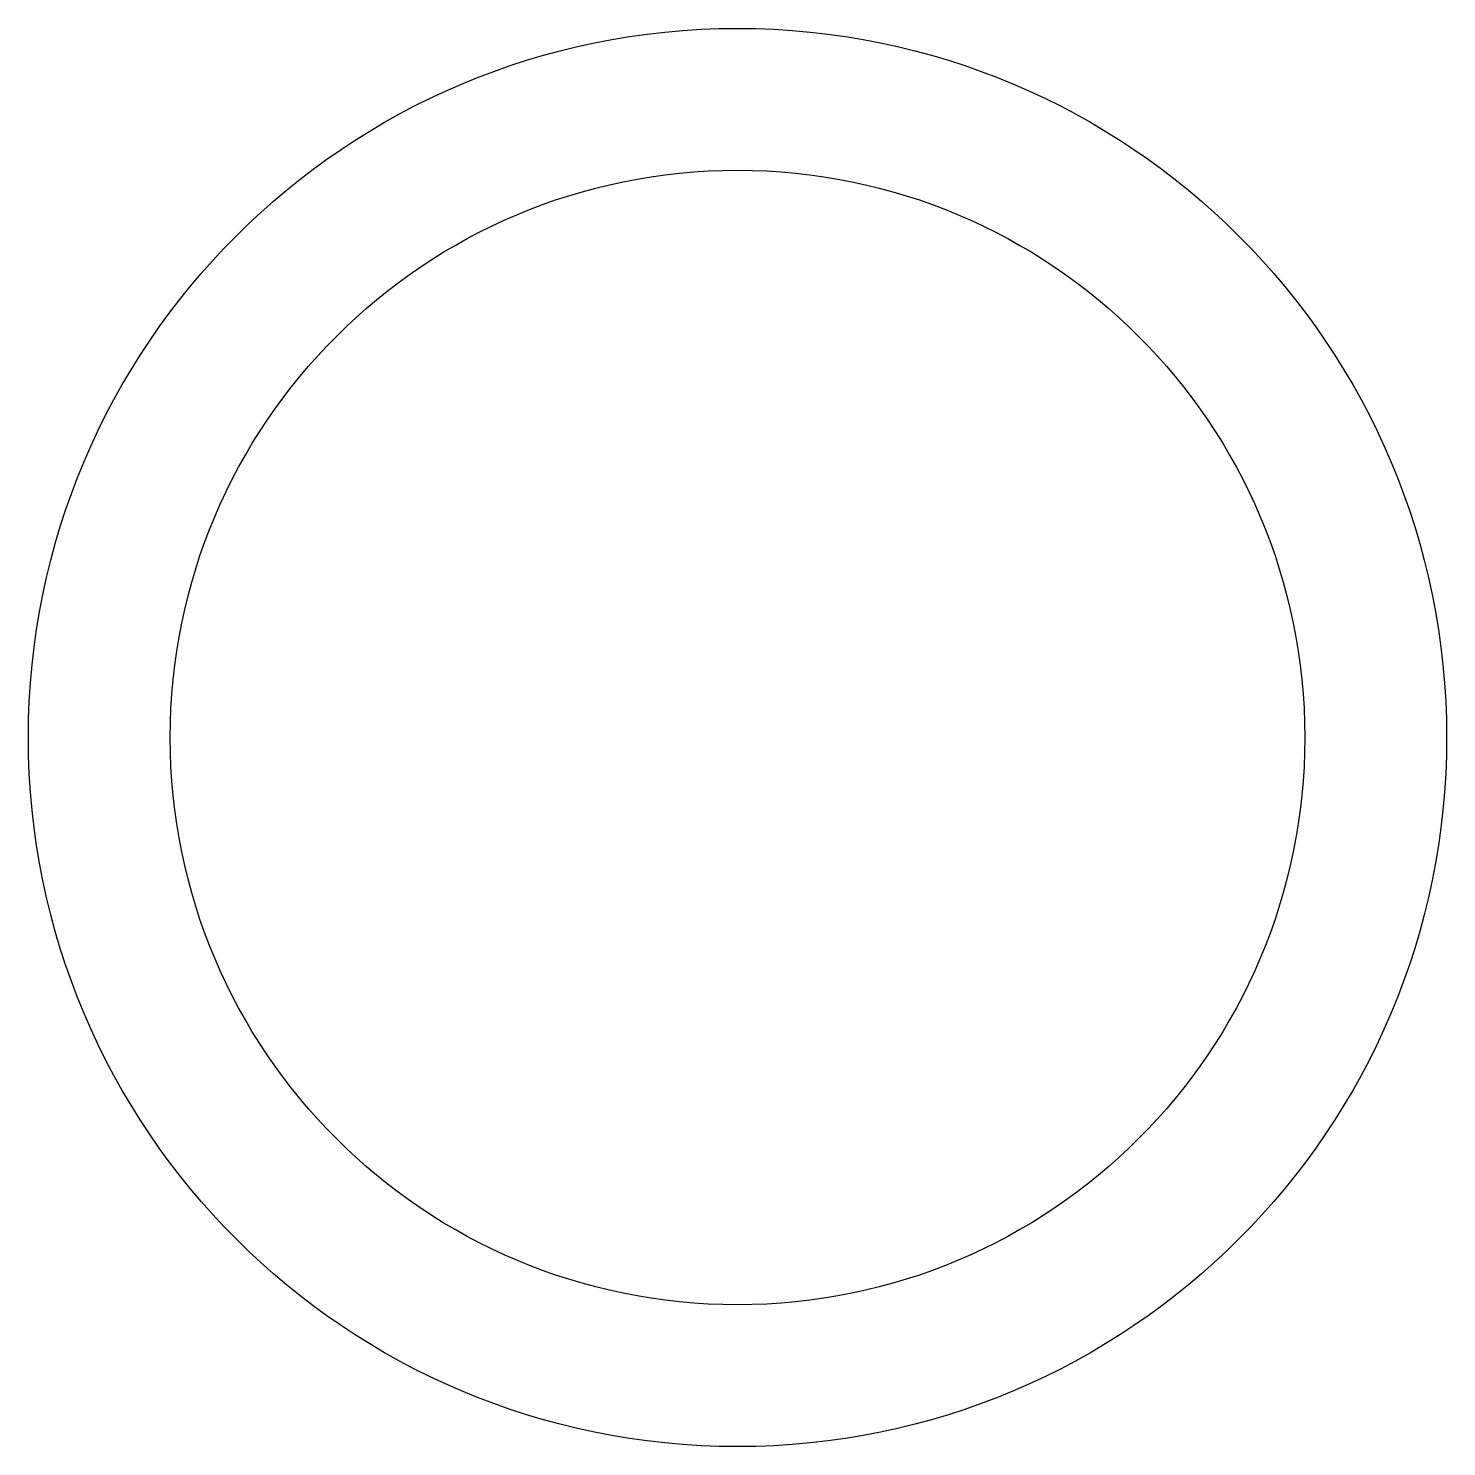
# Model space of a CAD drawing. Header units: millimetres. Extents: x 192.5 to 207.5, y 192.5 to 207.5.
import ezdxf

# ---------------------------------------------------------------- set-up
doc = ezdxf.new("R2010")
doc.units = ezdxf.units.MM
doc.layers.get('0').update_dxf_attribs({"linetype": 'CONTINUOUS'})

msp = doc.modelspace()

# ---------------------------------------------------------------- linework, layer by layer
for radius in [7.5, 6]:
    msp.add_circle((200, 200), radius)

doc.saveas('drawing.dxf')
